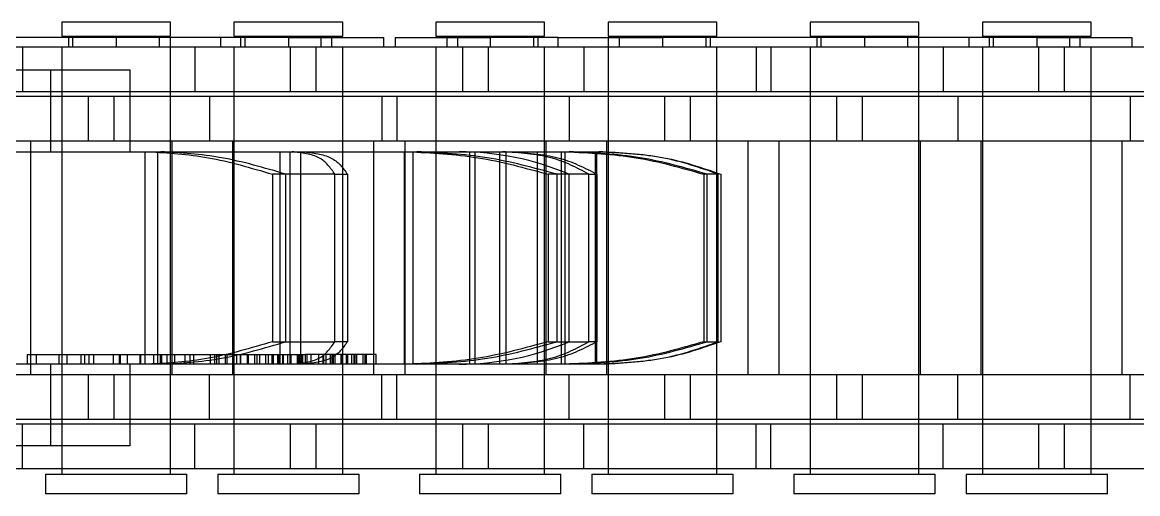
# Model space of a CAD drawing. Header units: metres. Extents: x 0 to 21025, y 0 to 14850.
# Drawn here: x 2391.45 to 2429.3, y 9293.38 to 9309.38 of the extents above; entities that cross this region are included whole.
import ezdxf

# ---------------------------------------------------------------- set-up
doc = ezdxf.new("R2010")
doc.units = ezdxf.units.M
doc.header["$LTSCALE"] = 25
doc.linetypes.add('HIDDEN2', pattern=[4.7625, 3.175, -1.5875])
doc.layers.add('ST1', color=7, linetype='HIDDEN2')

msp = doc.modelspace()

# ---------------------------------------------------------------- linework, layer by layer
at = {"layer": 'ST1'}
for p, q in [((2396.476, 9309.384), (2392.786, 9309.384)), ((2392.786, 9309.384), (2392.786, 9308.91)), ((2396.476, 9308.91), (2396.476, 9309.384)), ((2402.324, 9309.384), (2398.634, 9309.384)), ((2398.634, 9309.384), (2398.634, 9308.91)), ((2402.324, 9308.91), (2402.324, 9309.384)), ((2409.176, 9309.384), (2405.486, 9309.384)), ((2405.486, 9309.384), (2405.486, 9308.91)), ((2409.176, 9308.91), (2409.176, 9309.384)), ((2415.024, 9309.384), (2411.334, 9309.384)), ((2411.334, 9309.384), (2411.334, 9308.91)), ((2415.024, 9308.91), (2415.024, 9309.384)), ((2421.876, 9309.384), (2418.186, 9309.384)), ((2418.186, 9309.384), (2418.186, 9308.91)), ((2421.876, 9308.91), (2421.876, 9309.384)), ((2427.724, 9309.384), (2424.034, 9309.384)), ((2424.034, 9309.384), (2424.034, 9308.91)), ((2427.724, 9308.91), (2427.724, 9309.384)), ((2400.479, 9308.873), (2387.779, 9308.873)), ((2392.786, 9308.91), (2396.476, 9308.91)), ((2393.012, 9308.873), (2393.012, 9308.541)), ((2393.155, 9308.91), (2393.155, 9308.541)), ((2394.631, 9308.873), (2394.631, 9308.541)), ((2396.107, 9308.541), (2396.107, 9308.91)), ((2396.476, 9307.021), (2396.476, 9308.873)), ((2398.183, 9308.541), (2398.183, 9308.873)), ((2398.634, 9308.91), (2402.324, 9308.91)), ((2398.86, 9308.873), (2398.86, 9308.541)), ((2399.003, 9308.91), (2399.003, 9308.541)), ((2400.479, 9308.873), (2400.479, 9308.541)), ((2400.479, 9308.873), (2403.71, 9308.873)), ((2401.586, 9308.873), (2401.586, 9308.541)), ((2401.955, 9308.541), (2401.955, 9308.91)), ((2403.71, 9308.873), (2403.71, 9308.541)), ((2404.1, 9308.873), (2404.1, 9308.541)), ((2404.1, 9308.873), (2407.331, 9308.873)), ((2405.486, 9308.91), (2409.176, 9308.91)), ((2405.855, 9308.91), (2405.855, 9308.541)), ((2406.224, 9308.873), (2406.224, 9308.541)), ((2407.331, 9308.873), (2407.331, 9308.541)), ((2409.627, 9308.873), (2407.331, 9308.873)), ((2408.807, 9308.541), (2408.807, 9308.91)), ((2408.95, 9308.873), (2408.95, 9308.541)), ((2409.627, 9308.873), (2413.179, 9308.873)), ((2409.627, 9308.873), (2409.627, 9308.541)), ((2411.334, 9308.91), (2415.024, 9308.91)), ((2411.334, 9308.873), (2411.334, 9307.021)), ((2411.703, 9308.91), (2411.703, 9308.541)), ((2413.179, 9308.873), (2413.179, 9308.541)), ((2425.879, 9308.873), (2413.179, 9308.873)), ((2414.655, 9308.541), (2414.655, 9308.91)), ((2414.798, 9308.873), (2414.798, 9308.541)), ((2418.186, 9308.91), (2421.876, 9308.91)), ((2418.412, 9308.873), (2418.412, 9308.541)), ((2418.555, 9308.91), (2418.555, 9308.541)), ((2420.031, 9308.873), (2420.031, 9308.541)), ((2421.507, 9308.541), (2421.507, 9308.91)), ((2421.876, 9307.021), (2421.876, 9308.873)), ((2423.583, 9308.541), (2423.583, 9308.873)), ((2424.034, 9308.91), (2427.724, 9308.91)), ((2424.26, 9308.873), (2424.26, 9308.541)), ((2424.403, 9308.91), (2424.403, 9308.541)), ((2425.879, 9308.873), (2425.879, 9308.541)), ((2425.879, 9308.873), (2429.11, 9308.873)), ((2426.986, 9308.873), (2426.986, 9308.541)), ((2427.355, 9308.541), (2427.355, 9308.91)), ((2429.11, 9308.873), (2429.11, 9308.541)), ((2397.304, 9308.541), (2390.954, 9308.541)), ((2391.456, 9308.541), (2391.456, 9307.021)), ((2392.786, 9308.541), (2392.786, 9307.021)), ((2392.786, 9308.541), (2392.786, 9294.042)), ((2396.476, 9294.042), (2396.476, 9308.541)), ((2397.304, 9308.541), (2397.304, 9307.021)), ((2406.399, 9308.541), (2397.304, 9308.541)), ((2398.634, 9308.541), (2398.634, 9307.021)), ((2398.634, 9308.541), (2398.634, 9294.042)), ((2400.551, 9307.021), (2400.551, 9308.541)), ((2401.411, 9308.541), (2401.411, 9307.021)), ((2402.324, 9307.021), (2402.324, 9308.541)), ((2402.324, 9294.042), (2402.324, 9308.541)), ((2405.486, 9308.541), (2405.486, 9307.021)), ((2405.486, 9308.541), (2405.486, 9294.042)), ((2407.259, 9308.541), (2406.399, 9308.541)), ((2406.399, 9307.021), (2406.399, 9308.541)), ((2416.354, 9308.541), (2407.259, 9308.541)), ((2407.259, 9308.541), (2407.259, 9307.021)), ((2409.176, 9307.021), (2409.176, 9308.541)), ((2409.176, 9294.042), (2409.176, 9308.541)), ((2410.506, 9308.541), (2410.506, 9307.021)), ((2411.334, 9308.541), (2411.334, 9294.042)), ((2415.024, 9307.021), (2415.024, 9308.541)), ((2415.024, 9294.042), (2415.024, 9308.541)), ((2416.354, 9308.541), (2416.354, 9307.021)), ((2422.704, 9308.541), (2416.354, 9308.541)), ((2416.856, 9308.541), (2416.856, 9307.021)), ((2418.186, 9308.541), (2418.186, 9307.021)), ((2418.186, 9308.541), (2418.186, 9294.042)), ((2421.876, 9294.042), (2421.876, 9308.541)), ((2422.704, 9308.541), (2422.704, 9307.021)), ((2431.799, 9308.541), (2422.704, 9308.541)), ((2424.034, 9308.541), (2424.034, 9307.021)), ((2424.034, 9308.541), (2424.034, 9294.042)), ((2425.951, 9307.021), (2425.951, 9308.541)), ((2426.811, 9308.541), (2426.811, 9307.021)), ((2427.724, 9307.021), (2427.724, 9308.541)), ((2427.724, 9294.042), (2427.724, 9308.541)), ((2392.419, 9307.759), (2356.02, 9307.759)), ((2392.419, 9304.989), (2392.419, 9307.759)), ((2395.108, 9307.759), (2392.419, 9307.759)), ((2395.108, 9304.989), (2395.108, 9307.759)), ((2393.699, 9306.869), (2384.604, 9306.869)), ((2397.304, 9307.021), (2390.954, 9307.021)), ((2392.786, 9306.869), (2392.786, 9305.349)), ((2394.559, 9306.869), (2393.699, 9306.869)), ((2393.699, 9305.349), (2393.699, 9306.869)), ((2403.654, 9306.869), (2394.559, 9306.869)), ((2394.559, 9306.869), (2394.559, 9305.349)), ((2396.476, 9305.349), (2396.476, 9306.869)), ((2406.399, 9307.021), (2397.304, 9307.021)), ((2397.806, 9306.869), (2397.806, 9305.349)), ((2398.634, 9306.869), (2398.634, 9305.349)), ((2402.324, 9305.349), (2402.324, 9306.869)), ((2403.654, 9306.869), (2403.654, 9305.349)), ((2410.004, 9306.869), (2403.654, 9306.869)), ((2404.156, 9306.869), (2404.156, 9305.349)), ((2405.486, 9306.869), (2405.486, 9305.349)), ((2407.259, 9307.021), (2406.399, 9307.021)), ((2416.354, 9307.021), (2407.259, 9307.021)), ((2409.176, 9305.349), (2409.176, 9306.869)), ((2410.004, 9306.869), (2410.004, 9305.349)), ((2419.099, 9306.869), (2410.004, 9306.869)), ((2411.334, 9306.869), (2411.334, 9305.349)), ((2413.251, 9305.349), (2413.251, 9306.869)), ((2414.111, 9306.869), (2414.111, 9305.349)), ((2415.024, 9305.349), (2415.024, 9306.869)), ((2422.704, 9307.021), (2416.354, 9307.021)), ((2418.186, 9306.869), (2418.186, 9305.349)), ((2419.959, 9306.869), (2419.099, 9306.869)), ((2419.099, 9305.349), (2419.099, 9306.869)), ((2429.054, 9306.869), (2419.959, 9306.869)), ((2419.959, 9306.869), (2419.959, 9305.349)), ((2421.876, 9305.349), (2421.876, 9306.869)), ((2431.799, 9307.021), (2422.704, 9307.021)), ((2423.206, 9306.869), (2423.206, 9305.349)), ((2424.034, 9306.869), (2424.034, 9305.349)), ((2427.724, 9305.349), (2427.724, 9306.869)), ((2429.054, 9306.869), (2429.054, 9305.349)), ((2435.404, 9306.869), (2429.054, 9306.869)), ((2393.699, 9305.349), (2384.604, 9305.349)), ((2391.739, 9297.419), (2391.739, 9305.349)), ((2392.786, 9305.349), (2392.786, 9297.419)), ((2394.559, 9305.349), (2393.699, 9305.349)), ((2403.654, 9305.349), (2394.559, 9305.349)), ((2396.476, 9297.419), (2396.476, 9305.349)), ((2396.519, 9305.349), (2396.519, 9297.419)), ((2398.591, 9297.419), (2398.591, 9305.349)), ((2398.634, 9305.349), (2398.634, 9297.419)), ((2402.324, 9297.419), (2402.324, 9305.349)), ((2403.371, 9305.349), (2403.371, 9297.419)), ((2410.004, 9305.349), (2403.654, 9305.349)), ((2404.439, 9297.419), (2404.439, 9305.349)), ((2405.486, 9305.349), (2405.486, 9297.419)), ((2409.176, 9297.419), (2409.176, 9305.349)), ((2409.219, 9305.349), (2409.219, 9297.419)), ((2419.099, 9305.349), (2410.004, 9305.349)), ((2411.291, 9297.419), (2411.291, 9305.349)), ((2411.334, 9305.349), (2411.334, 9297.419)), ((2415.024, 9297.419), (2415.024, 9305.349)), ((2416.071, 9305.349), (2416.071, 9297.419)), ((2417.139, 9297.419), (2417.139, 9305.349)), ((2418.186, 9305.349), (2418.186, 9297.419)), ((2419.959, 9305.349), (2419.099, 9305.349)), ((2429.054, 9305.349), (2419.959, 9305.349)), ((2421.876, 9297.419), (2421.876, 9305.349)), ((2421.919, 9305.349), (2421.919, 9297.419)), ((2423.991, 9297.419), (2423.991, 9305.349)), ((2424.034, 9305.349), (2424.034, 9297.419)), ((2427.724, 9297.419), (2427.724, 9305.349)), ((2428.771, 9305.349), (2428.771, 9297.419)), ((2435.404, 9305.349), (2429.054, 9305.349)), ((2390.435, 9304.989), (2395.623, 9304.989)), ((2395.623, 9297.779), (2395.623, 9304.989)), ((2395.623, 9304.989), (2395.725, 9304.989)), ((2395.725, 9304.989), (2400.603, 9304.989)), ((2396.044, 9297.779), (2396.044, 9304.989)), ((2400.19, 9304.989), (2400.19, 9297.779)), ((2400.53, 9304.989), (2400.53, 9297.779)), ((2400.545, 9297.779), (2400.545, 9304.989)), ((2400.603, 9304.989), (2404.424, 9304.989)), ((2400.907, 9297.779), (2400.907, 9304.989)), ((2404.424, 9297.779), (2404.424, 9304.989)), ((2404.424, 9304.989), (2404.548, 9304.989)), ((2404.548, 9304.989), (2406.271, 9304.989)), ((2404.72, 9297.779), (2404.72, 9304.989)), ((2406.271, 9304.989), (2407.752, 9304.989)), ((2406.624, 9304.989), (2406.624, 9297.779)), ((2406.806, 9304.989), (2406.806, 9297.779)), ((2407.658, 9297.779), (2407.658, 9304.989)), ((2407.752, 9304.989), (2409.745, 9304.989)), ((2407.873, 9297.779), (2407.873, 9304.989)), ((2408.922, 9304.989), (2408.922, 9297.779)), ((2409.745, 9297.779), (2409.745, 9304.989)), ((2409.745, 9304.989), (2409.874, 9304.989)), ((2409.874, 9304.989), (2411.018, 9304.989)), ((2409.879, 9297.779), (2409.879, 9304.989)), ((2410.899, 9297.779), (2410.899, 9304.989)), ((2410.943, 9297.779), (2410.943, 9304.989)), ((2410.943, 9304.989), (2411.063, 9304.989)), ((2402.057, 9304.227), (2399.943, 9304.227)), ((2399.943, 9304.227), (2399.943, 9298.541)), ((2400.398, 9298.541), (2400.398, 9304.227)), ((2402.057, 9298.541), (2402.057, 9304.227)), ((2402.057, 9304.227), (2402.487, 9304.227)), ((2402.487, 9304.227), (2402.487, 9298.541)), ((2410.008, 9304.227), (2409.293, 9304.227)), ((2409.293, 9304.227), (2409.293, 9298.541)), ((2409.599, 9298.541), (2409.599, 9304.227)), ((2410.008, 9298.541), (2410.008, 9304.227)), ((2410.682, 9304.227), (2410.008, 9304.227)), ((2410.682, 9298.541), (2410.682, 9304.227)), ((2410.682, 9304.227), (2410.954, 9304.227)), ((2410.954, 9304.227), (2410.954, 9298.541)), ((2414.575, 9304.227), (2414.575, 9298.541)), ((2415.071, 9304.227), (2414.575, 9304.227)), ((2414.695, 9298.541), (2414.695, 9304.227)), ((2415.071, 9298.541), (2415.071, 9304.227)), ((2415.152, 9304.227), (2415.152, 9298.541)), ((2399.943, 9298.541), (2402.057, 9298.541)), ((2402.487, 9298.541), (2402.057, 9298.541)), ((2409.293, 9298.541), (2410.008, 9298.541)), ((2410.008, 9298.541), (2410.682, 9298.541)), ((2410.954, 9298.541), (2410.682, 9298.541)), ((2414.575, 9298.541), (2415.071, 9298.541)), ((2391.618, 9298.113), (2392.691, 9298.113)), ((2391.618, 9298.113), (2391.618, 9297.779)), ((2391.918, 9298.113), (2391.918, 9297.779)), ((2392.691, 9298.113), (2392.963, 9298.113)), ((2392.691, 9298.113), (2392.691, 9297.779)), ((2392.963, 9298.113), (2395.011, 9298.113)), ((2392.963, 9298.113), (2392.963, 9297.779)), ((2393.437, 9298.113), (2393.437, 9297.779)), ((2393.566, 9298.113), (2393.566, 9297.779)), ((2393.708, 9298.113), (2393.708, 9297.779)), ((2393.866, 9298.113), (2393.866, 9297.779)), ((2394.537, 9298.113), (2394.537, 9297.779)), ((2394.739, 9298.113), (2394.739, 9297.779)), ((2394.77, 9298.113), (2394.77, 9297.779)), ((2395.011, 9298.113), (2395.011, 9297.779)), ((2395.011, 9298.113), (2395.904, 9298.113)), ((2395.434, 9298.113), (2395.434, 9297.779)), ((2395.46, 9298.113), (2395.46, 9297.779)), ((2395.904, 9298.113), (2396.175, 9298.113)), ((2395.904, 9298.113), (2395.904, 9297.779)), ((2396.124, 9298.113), (2396.124, 9297.779)), ((2396.17, 9298.113), (2396.17, 9297.779)), ((2396.175, 9298.113), (2396.175, 9297.779)), ((2396.175, 9298.113), (2397.26, 9298.113)), ((2396.354, 9298.113), (2396.354, 9297.779)), ((2396.619, 9298.113), (2396.619, 9297.779)), ((2396.964, 9298.113), (2396.964, 9297.779)), ((2397.14, 9298.113), (2397.14, 9297.779)), ((2397.26, 9298.113), (2397.494, 9298.113)), ((2397.26, 9298.113), (2397.26, 9297.779)), ((2397.494, 9298.113), (2398.846, 9298.113)), ((2397.826, 9298.113), (2397.826, 9297.779)), ((2397.971, 9298.113), (2397.971, 9297.779)), ((2398.045, 9298.113), (2398.045, 9297.779)), ((2398.125, 9298.113), (2398.125, 9297.779)), ((2398.333, 9298.113), (2398.333, 9297.779)), ((2398.391, 9298.113), (2398.391, 9297.779)), ((2398.614, 9298.113), (2398.614, 9297.779)), ((2398.72, 9298.113), (2398.72, 9297.779)), ((2398.846, 9298.113), (2398.846, 9297.779)), ((2398.846, 9298.113), (2399.077, 9298.113)), ((2398.85, 9298.113), (2398.85, 9297.779)), ((2399.077, 9298.113), (2399.077, 9297.779)), ((2399.077, 9298.113), (2399.968, 9298.113)), ((2399.115, 9298.113), (2399.115, 9297.779)), ((2399.331, 9298.113), (2399.331, 9297.779)), ((2399.406, 9298.113), (2399.406, 9297.779)), ((2399.504, 9298.113), (2399.504, 9297.779)), ((2399.706, 9298.113), (2399.706, 9297.779)), ((2399.791, 9298.113), (2399.791, 9297.779)), ((2399.914, 9298.113), (2399.914, 9297.779)), ((2399.968, 9298.113), (2399.968, 9297.779)), ((2399.968, 9298.113), (2400.144, 9298.113)), ((2400.115, 9298.113), (2400.115, 9297.779)), ((2400.144, 9298.113), (2400.144, 9297.779)), ((2400.144, 9298.113), (2400.83, 9298.113)), ((2400.282, 9298.113), (2400.282, 9297.779)), ((2400.303, 9298.113), (2400.303, 9297.779)), ((2400.449, 9298.113), (2400.449, 9297.779)), ((2400.568, 9298.113), (2400.568, 9297.779)), ((2400.778, 9298.113), (2400.778, 9297.779)), ((2400.807, 9298.113), (2400.807, 9297.779)), ((2400.83, 9298.113), (2400.83, 9297.779)), ((2400.83, 9298.113), (2401.049, 9298.113)), ((2400.836, 9298.113), (2400.836, 9297.779)), ((2400.871, 9298.113), (2400.871, 9297.779)), ((2400.941, 9298.113), (2400.941, 9297.779)), ((2400.957, 9298.113), (2400.957, 9297.779)), ((2401.049, 9298.113), (2401.049, 9297.779)), ((2401.504, 9298.113), (2401.049, 9298.113)), ((2401.11, 9298.113), (2401.11, 9297.779)), ((2401.243, 9298.113), (2401.243, 9297.779)), ((2402.287, 9298.113), (2401.504, 9298.113)), ((2401.504, 9298.113), (2401.504, 9297.779)), ((2401.645, 9298.113), (2401.645, 9297.779)), ((2401.669, 9298.113), (2401.669, 9297.779)), ((2401.746, 9298.113), (2401.746, 9297.779)), ((2401.898, 9298.113), (2401.898, 9297.779)), ((2401.956, 9298.113), (2401.956, 9297.779)), ((2401.995, 9298.113), (2401.995, 9297.779)), ((2402.057, 9298.113), (2402.057, 9297.779)), ((2402.257, 9298.113), (2402.257, 9297.779)), ((2402.266, 9298.113), (2402.266, 9297.779)), ((2402.285, 9298.113), (2402.285, 9297.779)), ((2402.287, 9298.113), (2402.287, 9297.779)), ((2402.617, 9298.113), (2402.287, 9298.113)), ((2402.293, 9298.113), (2402.293, 9297.779)), ((2402.444, 9298.113), (2402.444, 9297.779)), ((2402.466, 9297.779), (2402.466, 9298.113)), ((2402.483, 9298.113), (2402.483, 9297.779)), ((2402.485, 9297.779), (2402.485, 9298.113)), ((2402.617, 9298.113), (2402.617, 9297.779)), ((2402.706, 9298.113), (2402.617, 9298.113)), ((2402.635, 9297.779), (2402.635, 9298.113)), ((2402.706, 9298.113), (2402.706, 9297.779)), ((2403.002, 9298.113), (2402.706, 9298.113)), ((2402.727, 9298.113), (2402.727, 9297.779)), ((2402.791, 9298.113), (2402.791, 9297.779)), ((2402.797, 9297.779), (2402.797, 9298.113)), ((2403.002, 9298.113), (2403.002, 9297.779)), ((2403.077, 9298.113), (2403.002, 9298.113)), ((2403.077, 9298.113), (2403.077, 9297.779)), ((2403.461, 9298.113), (2403.077, 9298.113)), ((2403.127, 9297.779), (2403.127, 9298.113)), ((2403.461, 9297.779), (2403.461, 9298.113)), ((2395.623, 9297.779), (2390.435, 9297.779)), ((2392.419, 9295.009), (2392.419, 9297.779)), ((2395.108, 9295.009), (2395.108, 9297.779)), ((2395.725, 9297.779), (2395.623, 9297.779)), ((2400.603, 9297.779), (2395.725, 9297.779)), ((2404.424, 9297.779), (2400.603, 9297.779)), ((2404.548, 9297.779), (2404.424, 9297.779)), ((2406.271, 9297.779), (2404.548, 9297.779)), ((2407.752, 9297.779), (2406.271, 9297.779)), ((2409.745, 9297.779), (2407.752, 9297.779)), ((2409.874, 9297.779), (2409.745, 9297.779)), ((2411.018, 9297.779), (2409.874, 9297.779)), ((2411.063, 9297.779), (2410.943, 9297.779)), ((2393.699, 9297.419), (2384.604, 9297.419)), ((2392.786, 9297.419), (2392.786, 9295.899)), ((2394.559, 9297.419), (2393.699, 9297.419)), ((2393.699, 9295.899), (2393.699, 9297.419)), ((2403.654, 9297.419), (2394.559, 9297.419)), ((2394.559, 9297.419), (2394.559, 9295.899)), ((2396.476, 9295.899), (2396.476, 9297.419)), ((2397.806, 9295.899), (2397.806, 9297.419)), ((2398.634, 9297.419), (2398.634, 9295.899)), ((2402.324, 9295.899), (2402.324, 9297.419)), ((2403.654, 9295.899), (2403.654, 9297.419)), ((2410.004, 9297.419), (2403.654, 9297.419)), ((2404.156, 9295.899), (2404.156, 9297.419)), ((2405.486, 9297.419), (2405.486, 9295.899)), ((2409.176, 9295.899), (2409.176, 9297.419)), ((2410.004, 9295.899), (2410.004, 9297.419)), ((2419.099, 9297.419), (2410.004, 9297.419)), ((2411.334, 9297.419), (2411.334, 9295.899)), ((2413.251, 9295.899), (2413.251, 9297.419)), ((2414.111, 9297.419), (2414.111, 9295.899)), ((2415.024, 9295.899), (2415.024, 9297.419)), ((2418.186, 9297.419), (2418.186, 9295.899)), ((2419.959, 9297.419), (2419.099, 9297.419)), ((2419.099, 9295.899), (2419.099, 9297.419)), ((2429.054, 9297.419), (2419.959, 9297.419)), ((2419.959, 9297.419), (2419.959, 9295.899)), ((2421.876, 9295.899), (2421.876, 9297.419)), ((2423.206, 9295.899), (2423.206, 9297.419)), ((2424.034, 9297.419), (2424.034, 9295.899)), ((2427.724, 9295.899), (2427.724, 9297.419)), ((2429.054, 9295.899), (2429.054, 9297.419)), ((2435.404, 9297.419), (2429.054, 9297.419)), ((2393.699, 9295.899), (2384.604, 9295.899)), ((2397.304, 9295.747), (2390.954, 9295.747)), ((2391.456, 9294.227), (2391.456, 9295.747)), ((2392.786, 9295.747), (2392.786, 9294.227)), ((2394.559, 9295.899), (2393.699, 9295.899)), ((2403.654, 9295.899), (2394.559, 9295.899)), ((2396.476, 9294.227), (2396.476, 9295.747)), ((2397.304, 9294.227), (2397.304, 9295.747)), ((2406.399, 9295.747), (2397.304, 9295.747)), ((2398.634, 9295.747), (2398.634, 9294.227)), ((2400.551, 9294.227), (2400.551, 9295.747)), ((2401.411, 9295.747), (2401.411, 9294.227)), ((2402.324, 9294.227), (2402.324, 9295.747)), ((2410.004, 9295.899), (2403.654, 9295.899)), ((2405.486, 9295.747), (2405.486, 9294.227)), ((2407.259, 9295.747), (2406.399, 9295.747)), ((2406.399, 9294.227), (2406.399, 9295.747)), ((2416.354, 9295.747), (2407.259, 9295.747)), ((2407.259, 9295.747), (2407.259, 9294.227)), ((2409.176, 9294.227), (2409.176, 9295.747)), ((2419.099, 9295.899), (2410.004, 9295.899)), ((2410.506, 9294.227), (2410.506, 9295.747)), ((2411.334, 9295.747), (2411.334, 9294.227)), ((2415.024, 9294.227), (2415.024, 9295.747)), ((2416.354, 9294.227), (2416.354, 9295.747)), ((2422.704, 9295.747), (2416.354, 9295.747)), ((2416.856, 9294.227), (2416.856, 9295.747)), ((2418.186, 9295.747), (2418.186, 9294.227)), ((2419.959, 9295.899), (2419.099, 9295.899)), ((2429.054, 9295.899), (2419.959, 9295.899)), ((2421.876, 9294.227), (2421.876, 9295.747)), ((2422.704, 9294.227), (2422.704, 9295.747)), ((2431.799, 9295.747), (2422.704, 9295.747)), ((2424.034, 9295.747), (2424.034, 9294.227)), ((2425.951, 9294.227), (2425.951, 9295.747)), ((2426.811, 9295.747), (2426.811, 9294.227)), ((2427.724, 9294.227), (2427.724, 9295.747)), ((2435.404, 9295.899), (2429.054, 9295.899)), ((2392.419, 9295.009), (2356.02, 9295.009)), ((2395.108, 9295.009), (2392.419, 9295.009)), ((2397.304, 9294.227), (2390.954, 9294.227)), ((2406.399, 9294.227), (2397.304, 9294.227)), ((2407.259, 9294.227), (2406.399, 9294.227)), ((2416.354, 9294.227), (2407.259, 9294.227)), ((2422.704, 9294.227), (2416.354, 9294.227)), ((2431.799, 9294.227), (2422.704, 9294.227)), ((2392.232, 9294.042), (2397.029, 9294.042)), ((2392.232, 9294.042), (2392.232, 9293.384)), ((2397.029, 9293.384), (2397.029, 9294.042)), ((2398.08, 9294.042), (2402.877, 9294.042)), ((2398.08, 9294.042), (2398.08, 9293.384)), ((2402.877, 9293.384), (2402.877, 9294.042)), ((2404.932, 9294.042), (2409.729, 9294.042)), ((2404.932, 9294.042), (2404.932, 9293.384)), ((2409.729, 9293.384), (2409.729, 9294.042)), ((2410.78, 9294.042), (2415.577, 9294.042)), ((2410.78, 9294.042), (2410.78, 9293.384)), ((2415.577, 9293.384), (2415.577, 9294.042)), ((2417.632, 9294.042), (2422.429, 9294.042)), ((2417.632, 9294.042), (2417.632, 9293.384)), ((2422.429, 9293.384), (2422.429, 9294.042)), ((2423.48, 9294.042), (2428.277, 9294.042)), ((2423.48, 9294.042), (2423.48, 9293.384)), ((2428.277, 9293.384), (2428.277, 9294.042)), ((2397.029, 9293.384), (2392.232, 9293.384)), ((2402.877, 9293.384), (2398.08, 9293.384)), ((2409.729, 9293.384), (2404.932, 9293.384)), ((2415.577, 9293.384), (2410.78, 9293.384)), ((2422.429, 9293.384), (2417.632, 9293.384)), ((2428.277, 9293.384), (2423.48, 9293.384))]:
    msp.add_line(p, q, dxfattribs=at)
for centre, start, end in [((2406.256, 9295.371), 67.0398, 89.908), ((2406.256, 9307.396), 270.092, 292.9602)]:
    msp.add_arc(centre, 9.618, start, end, dxfattribs=at)
for points, knots in [([(2395.725, 9304.989), (2396.395, 9304.951), (2397.736, 9304.876), (2399.206, 9304.443), (2399.943, 9304.227)], [0, 0, 0, 0, 0.499124, 1, 1, 1, 1]), ([(2400.398, 9304.227), (2399.659, 9304.443), (2398.18, 9304.875), (2396.825, 9304.951), (2396.148, 9304.989)], [0, 0, 0, 0, 0.500261, 1, 1, 1, 1]), ([(2402.057, 9304.227), (2401.908, 9304.443), (2401.612, 9304.875), (2400.939, 9304.951), (2400.603, 9304.989)], [0, 0, 0, 0, 0.500534, 1, 1, 1, 1]), ([(2400.967, 9304.989), (2401.314, 9304.951), (2402.008, 9304.876), (2402.327, 9304.443), (2402.487, 9304.227)], [0, 0, 0, 0, 0.499098, 1, 1, 1, 1]), ([(2404.548, 9304.989), (2405.337, 9304.951), (2406.919, 9304.876), (2408.501, 9304.443), (2409.293, 9304.227)], [0, 0, 0, 0, 0.499098, 1, 1, 1, 1]), ([(2409.599, 9304.227), (2408.807, 9304.443), (2407.225, 9304.875), (2405.637, 9304.951), (2404.844, 9304.989)], [0, 0, 0, 0, 0.500514, 1, 1, 1, 1]), ([(2410.682, 9304.227), (2410.276, 9304.443), (2409.466, 9304.875), (2408.323, 9304.951), (2407.752, 9304.989)], [0, 0, 0, 0, 0.500133, 1, 1, 1, 1]), ([(2407.969, 9304.989), (2408.548, 9304.951), (2409.708, 9304.875), (2410.538, 9304.443), (2410.954, 9304.227)], [0, 0, 0, 0, 0.499427, 1, 1, 1, 1]), ([(2409.874, 9304.989), (2410.69, 9304.951), (2412.322, 9304.875), (2413.823, 9304.443), (2414.575, 9304.227)], [0, 0, 0, 0, 0.499459, 1, 1, 1, 1]), ([(2414.695, 9304.227), (2413.947, 9304.443), (2412.453, 9304.875), (2410.823, 9304.951), (2410.009, 9304.989)], [0, 0, 0, 0, 0.5005288, 1, 1, 1, 1]), ([(2415.071, 9304.227), (2414.458, 9304.443), (2413.231, 9304.875), (2411.756, 9304.951), (2411.018, 9304.989)], [0, 0, 0, 0, 0.500152, 1, 1, 1, 1]), ([(2411.063, 9304.989), (2411.805, 9304.951), (2413.29, 9304.875), (2414.531, 9304.443), (2415.152, 9304.227)], [0, 0, 0, 0, 0.49948, 1, 1, 1, 1]), ([(2399.943, 9298.541), (2399.207, 9298.324), (2397.737, 9297.892), (2396.396, 9297.816), (2395.725, 9297.779)], [0, 0, 0, 0, 0.5001515, 1, 1, 1, 1]), ([(2396.148, 9297.779), (2396.825, 9297.816), (2398.179, 9297.892), (2399.658, 9298.324), (2400.398, 9298.541)], [0, 0, 0, 0, 0.499419, 1, 1, 1, 1]), ([(2400.603, 9297.779), (2400.939, 9297.816), (2401.612, 9297.892), (2401.908, 9298.324), (2402.057, 9298.541)], [0, 0, 0, 0, 0.499459, 1, 1, 1, 1]), ([(2402.487, 9298.541), (2402.327, 9298.324), (2402.008, 9297.892), (2401.314, 9297.816), (2400.967, 9297.779)], [0, 0, 0, 0, 0.500133, 1, 1, 1, 1]), ([(2409.293, 9298.541), (2408.502, 9298.324), (2406.921, 9297.892), (2405.338, 9297.816), (2404.548, 9297.779)], [0, 0, 0, 0, 0.5001332, 1, 1, 1, 1]), ([(2404.844, 9297.779), (2405.637, 9297.816), (2407.225, 9297.892), (2408.807, 9298.324), (2409.599, 9298.541)], [0, 0, 0, 0, 0.499479, 1, 1, 1, 1]), ([(2407.752, 9297.779), (2408.323, 9297.816), (2409.465, 9297.892), (2410.276, 9298.324), (2410.682, 9298.541)], [0, 0, 0, 0, 0.499098, 1, 1, 1, 1]), ([(2410.954, 9298.541), (2410.538, 9298.324), (2409.708, 9297.892), (2408.549, 9297.816), (2407.969, 9297.779)], [0, 0, 0, 0, 0.500372, 1, 1, 1, 1]), ([(2414.575, 9298.541), (2413.823, 9298.324), (2412.322, 9297.892), (2410.69, 9297.816), (2409.874, 9297.779)], [0, 0, 0, 0, 0.500533, 1, 1, 1, 1]), ([(2410.009, 9297.779), (2410.823, 9297.816), (2412.453, 9297.892), (2413.947, 9298.324), (2414.695, 9298.541)], [0, 0, 0, 0, 0.499464, 1, 1, 1, 1]), ([(2411.018, 9297.779), (2411.755, 9297.816), (2413.23, 9297.892), (2414.457, 9298.324), (2415.071, 9298.541)], [0, 0, 0, 0, 0.499124, 1, 1, 1, 1]), ([(2415.152, 9298.541), (2414.531, 9298.324), (2413.29, 9297.892), (2411.805, 9297.816), (2411.063, 9297.779)], [0, 0, 0, 0, 0.5005125, 1, 1, 1, 1])]:
    msp.add_open_spline(points, degree=3, knots=knots, dxfattribs=at)

doc.saveas('drawing.dxf')
